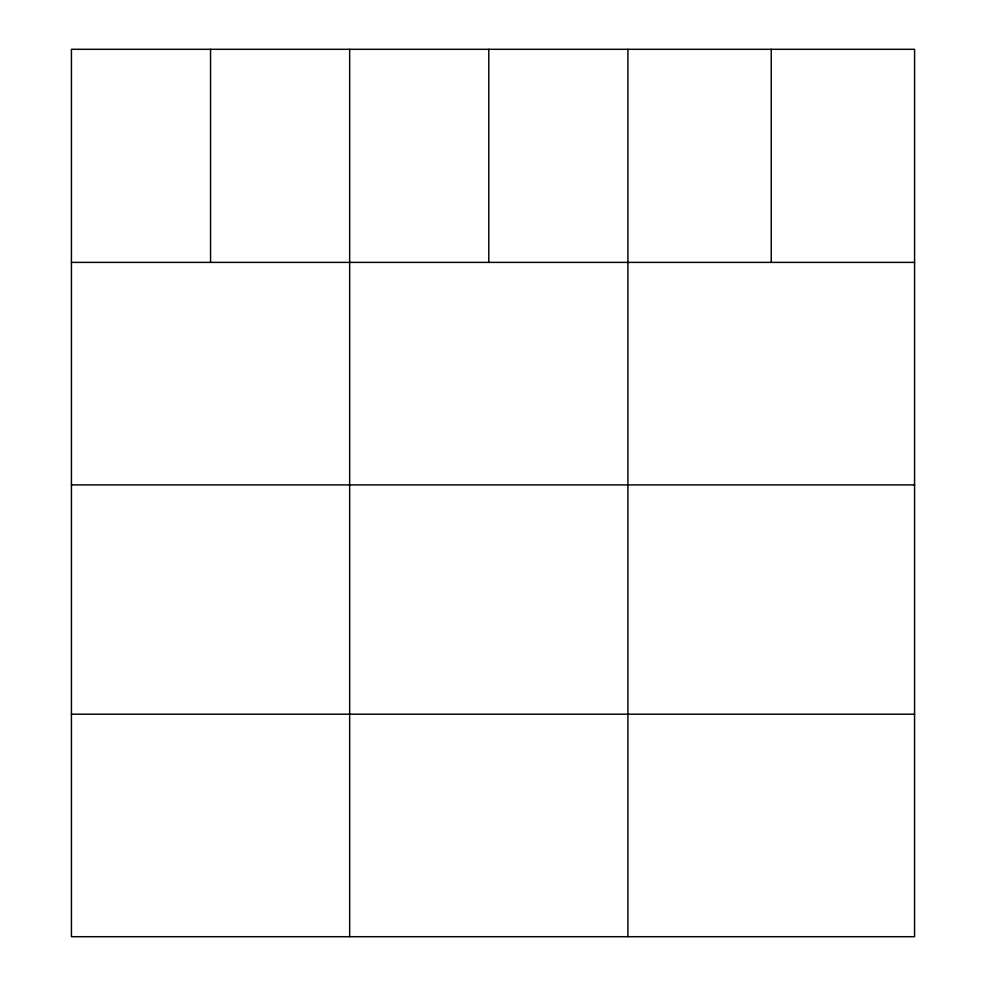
<?xml version="1.0" encoding="UTF-8"?>
<svg xmlns="http://www.w3.org/2000/svg" width="986" height="986" viewBox="0 0 986 986"><rect width="100%" height="100%" fill="white"/><g stroke="black" fill="none" stroke-linecap="round" stroke-linejoin="round"><path stroke-width="1.48" d="M914.577 262.387L914.564 936.7L71.423 936.7L71.423 49.3L914.577 49.3L914.577 262.387L71.423 262.387M71.423 484.915L914.564 484.915M71.423 714.184L914.564 714.184M771.237 49.3L771.237 262.387M627.897 49.3L627.897 936.7M488.785 49.3L488.785 262.387M349.66 49.3L349.66 936.7M210.548 49.3L210.548 262.387"/></g></svg>
